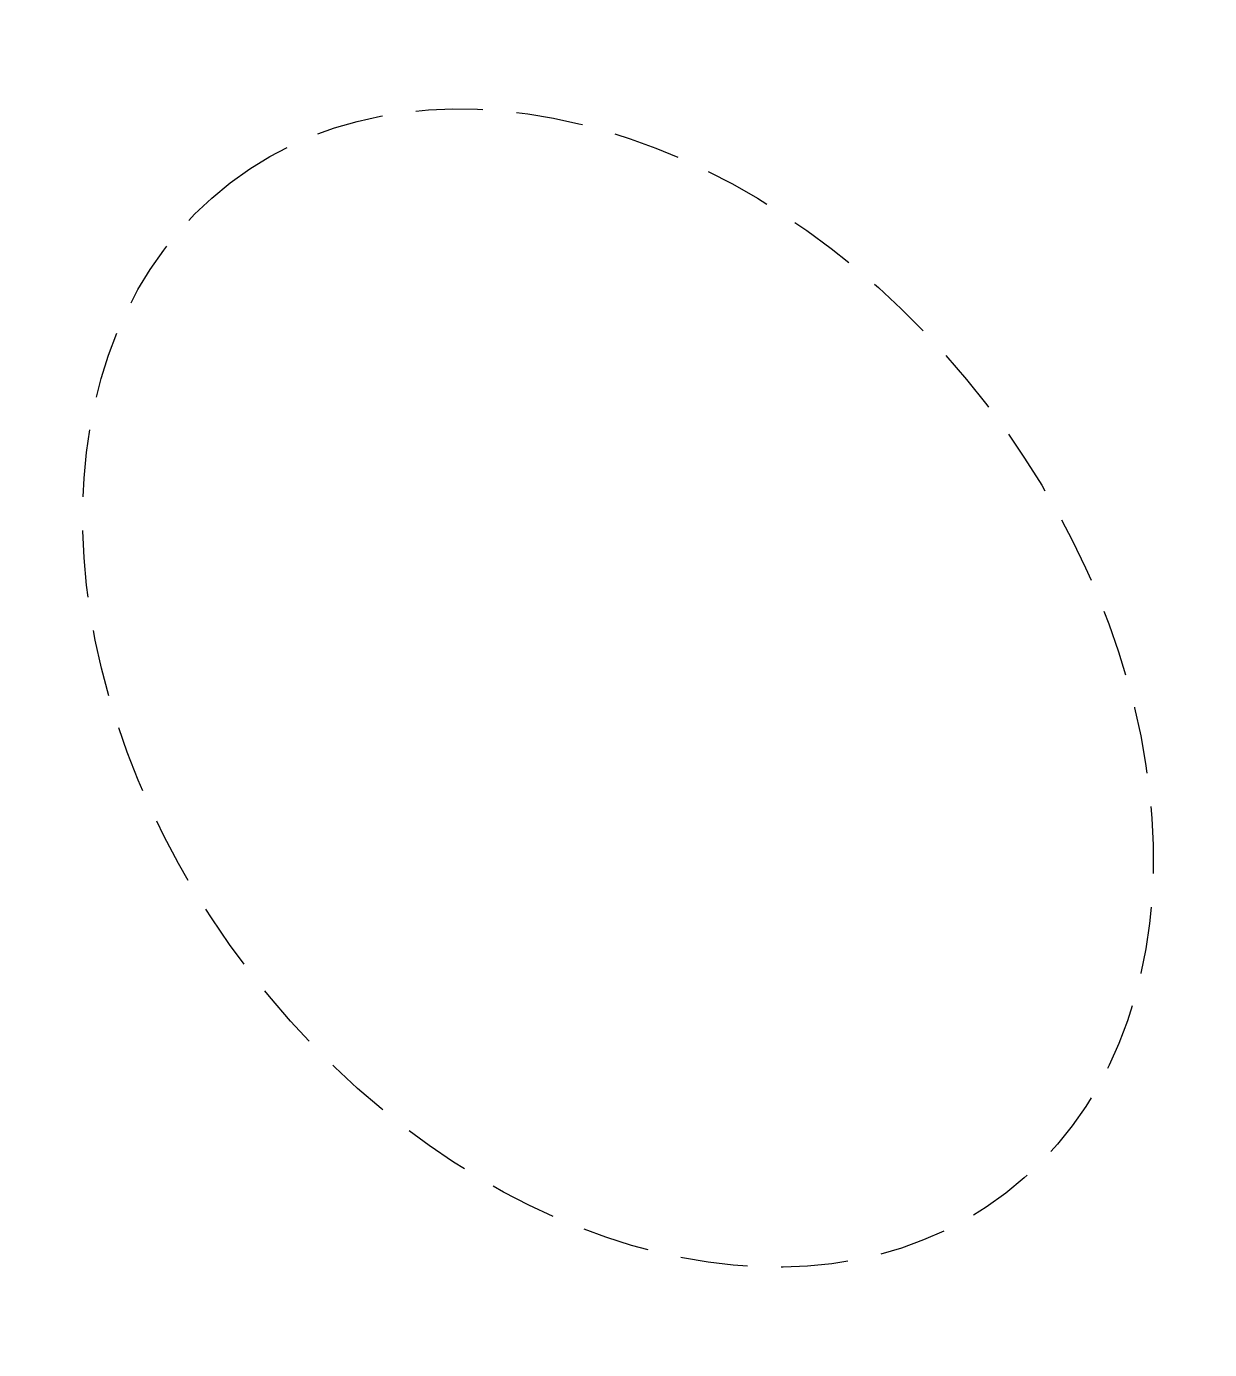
# Model space of a CAD drawing. Units: millimetres on the paper. Extents: x -27.8 to -6.7, y -2.9 to 20.7.
import ezdxf

# ---------------------------------------------------------------- set-up
doc = ezdxf.new("R2010")
doc.units = ezdxf.units.MM
doc.linetypes.add('DASHED1', pattern=[1.8, 1.2, -0.6])
doc.layers.add('3-4', color=3, linetype='DASHED1')

msp = doc.modelspace()

# ---------------------------------------------------------------- linework, layer by layer
at = {"layer": '3-4'}
msp.add_ellipse((-17.25, 8.875), major_axis=(-6.925, 9.024), ratio=0.73, dxfattribs=at)

doc.saveas('drawing.dxf')
